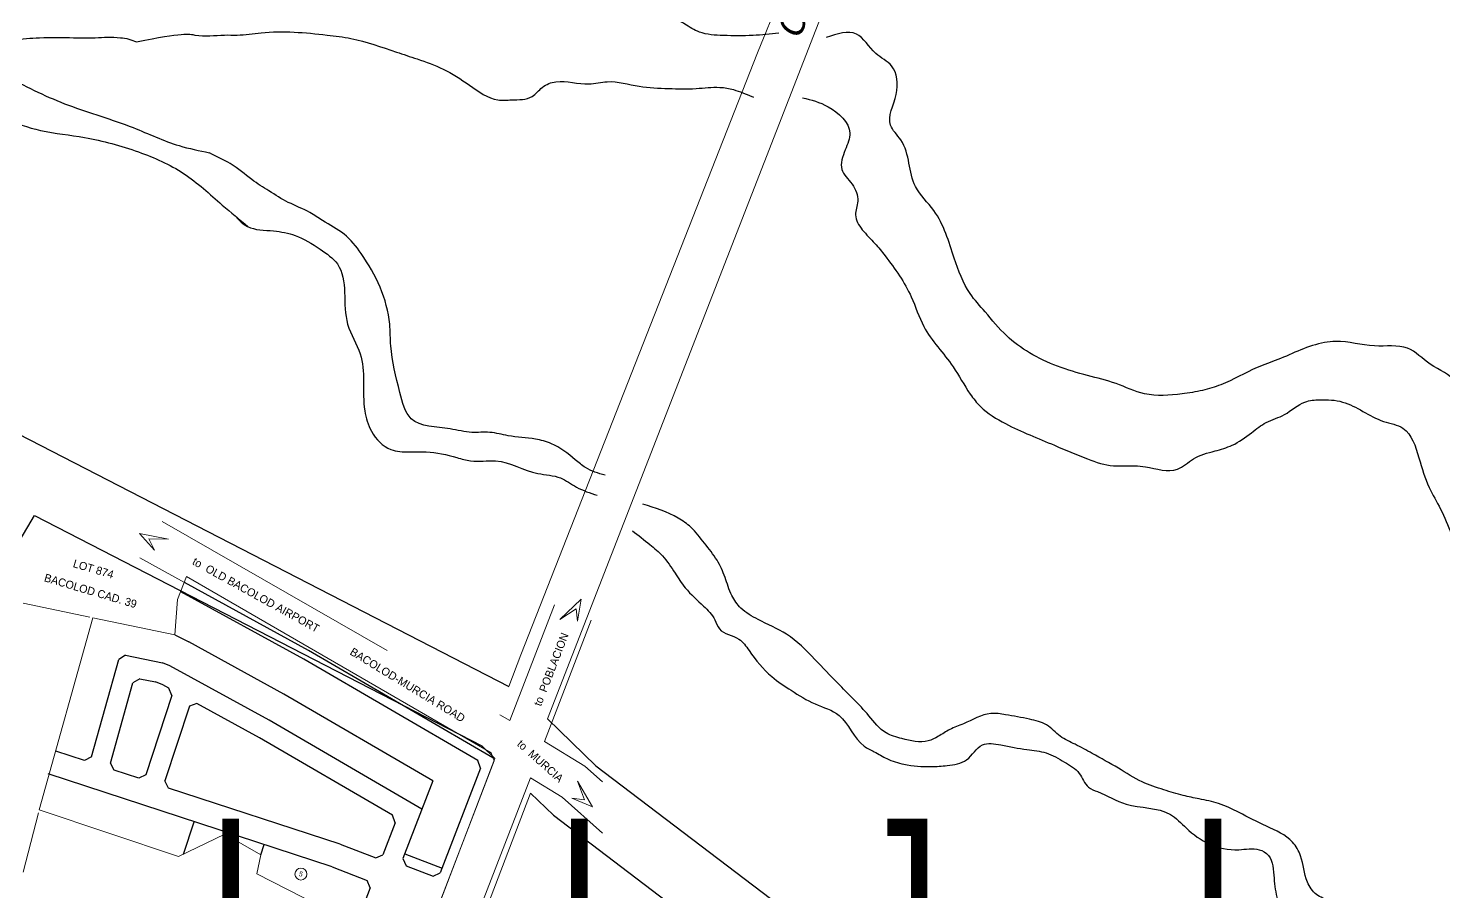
# Model space of a CAD drawing. Header units: inches. Extents: x -1369 to 1198, y -366 to 1398.
# Drawn here: x -561.59 to -539.75, y 921.76 to 935.08 of the extents above; entities that cross this region are included whole.
import ezdxf
from ezdxf.enums import TextEntityAlignment as Align

# ---------------------------------------------------------------- set-up
doc = ezdxf.new("R2010")
doc.units = ezdxf.units.IN
doc.header["$MEASUREMENT"] = 0
doc.linetypes.add('DASHED', pattern=[0.75, 0.5, -0.25])
for name, color, linetype, lineweight in [('861-B', 3, 'Continuous', 13), ('BLKNO', 5, 'Continuous', 13), ('BLKNO_CIRCLE', 5, 'Continuous', 13), ('BOUNDARYFINAL', 51, 'Continuous', 13), ('ROAD_ACTUAL', 7, 'Continuous', 13), ('ROADACTL', 7, 'Continuous', 13), ('SUBDIVIDION', 8, 'Continuous', 25), ('VICINITY', 8, 'Continuous', 20)]:
    doc.layers.add(name, color=color, linetype=linetype, lineweight=lineweight)
for name, color, linetype in [('BLOCKS', 5, 'Continuous'), ('CREEK_RIVER', 7, 'Continuous'), ('LOT_NO', 8, 'Continuous'), ('NATL_ROAD', 1, 'Continuous')]:
    doc.layers.add(name, color=color, linetype=linetype)
doc.styles.add('BLKNO', font='leroy.shx', dxfattribs={"height": 3})
doc.styles.add('LOT_NO', font='ARIALN.TTF', dxfattribs={"width": 1.5, "height": 1})
doc.styles.add('PX-0', font='leroy')

msp = doc.modelspace()

# ---------------------------------------------------------------- linework, layer by layer
at = {"layer": '861-B', "color": 8}
for p, q in [((-559.2898, 926.2638), (-559.1492, 926.6174)), ((-559.1492, 926.6174), (-554.4502, 923.8993)), ((-559.333, 925.719), (-559.2898, 926.2638)), ((-561.426, 923.0191), (-560.5956, 925.9815)), ((-560.5956, 925.9815), (-559.333, 925.719)), ((-554.4039, 923.7733), (-556.8725, 917.3595)), ((-554.4502, 923.8993), (-554.4039, 923.7733)), ((-559.2756, 922.2986), (-561.426, 923.0191)), ((-558.5615, 922.6451), (-559.2756, 922.2986)), ((-558.005, 922.3236), (-558.5615, 922.6451)), ((-558.0652, 922.0317), (-558.005, 922.3236)), ((-557.1288, 921.5533), (-558.0652, 922.0317))]:
    msp.add_line(p, q, dxfattribs=at)
at = {"layer": 'BLKNO_CIRCLE', "color": 8}
msp.add_circle((-557.3855, 922.029), 0.0927, dxfattribs=at)
at = {"layer": 'BLOCKS', "color": 8}
for p, q in [((-557.3431, 925.3419), (-559.2417, 926.3847)), ((-559.333, 925.719), (-559.1141, 925.6099)), ((-557.6469, 924.804), (-559.1141, 925.6099)), ((-560.6188, 923.8391), (-560.1982, 925.3396)), ((-560.0926, 925.4038), (-560.1982, 925.3396)), ((-560.0926, 925.4038), (-559.5237, 925.2855)), ((-559.4078, 925.2427), (-559.5237, 925.2855)), ((-557.8748, 924.4006), (-559.4078, 925.2427)), ((-554.6528, 923.7795), (-557.3431, 925.3419)), ((-559.8731, 925.0427), (-559.9786, 924.9785)), ((-559.8731, 925.0427), (-559.6319, 924.9925)), ((-560.326, 923.7393), (-559.9786, 924.9785)), ((-559.516, 924.9497), (-559.6319, 924.9925)), ((-559.4227, 924.8985), (-559.516, 924.9497)), ((-559.3773, 924.7836), (-559.4227, 924.8985)), ((-555.3483, 923.4691), (-557.6469, 924.804)), ((-559.3773, 924.7836), (-559.7773, 923.5617)), ((-559.107, 924.6166), (-559.4838, 923.4656)), ((-558.9921, 924.662), (-559.107, 924.6166)), ((-558.0267, 924.1317), (-558.9921, 924.662)), ((-555.5168, 923.0312), (-557.8748, 924.4006)), ((-560.7278, 923.7809), (-561.1699, 923.9256)), ((-555.9698, 922.9372), (-558.0267, 924.1317)), ((-560.6188, 923.8391), (-560.7278, 923.7809)), ((-560.2678, 923.6303), (-560.326, 923.7393)), ((-554.6118, 923.663), (-554.6528, 923.7795)), ((-556.9034, 922.1389), (-561.2852, 923.5734)), ((-559.8875, 923.5058), (-560.2678, 923.6303)), ((-559.7773, 923.5617), (-559.8875, 923.5058)), ((-554.6118, 923.663), (-555.2337, 922.0472)), ((-559.428, 923.3554), (-559.4838, 923.4656)), ((-556.7791, 922.4882), (-559.428, 923.3554)), ((-555.3483, 923.4691), (-555.8102, 922.269)), ((-559.1983, 922.3361), (-559.0344, 922.8366)), ((-555.9288, 922.8206), (-555.9698, 922.9372)), ((-555.9288, 922.8206), (-556.1186, 922.3276)), ((-558.005, 922.3236), (-557.9518, 922.4822)), ((-556.7791, 922.4882), (-556.2315, 922.2774)), ((-556.2315, 922.2774), (-556.1186, 922.3276)), ((-555.8102, 922.269), (-555.76, 922.1561)), ((-555.7816, 922.3431), (-555.2052, 922.1213)), ((-556.9034, 922.1389), (-556.3646, 921.9315)), ((-555.76, 922.1561), (-555.3466, 921.997)), ((-555.3466, 921.997), (-555.2337, 922.0472)), ((-556.3144, 921.8186), (-556.627, 921.0066)), ((-556.3144, 921.8186), (-556.3646, 921.9315))]:
    msp.add_line(p, q, dxfattribs=at)
msp.add_lwpolyline([(-554.4227, 923.8244), (-557.2671, 925.4763), (-559.1842, 926.5293)], dxfattribs=at)
at = {"layer": 'BOUNDARYFINAL', "color": 8}
msp.add_lwpolyline([(-557.1288, 921.5533), (-558.0652, 922.0317), (-558.005, 922.3236), (-558.5615, 922.6451), (-559.2756, 922.2986), (-561.426, 923.0191), (-560.5956, 925.9815), (-559.333, 925.719), (-559.2898, 926.2638), (-559.1492, 926.6174), (-554.4502, 923.8993), (-554.4039, 923.7733), (-556.8725, 917.3595)], dxfattribs=at)
at = {"layer": 'CREEK_RIVER', "color": 8}
for points, knots in [([(-550.0087, 935.0042), (-550.1417, 934.9891), (-550.4264, 934.9566), (-550.8335, 934.964), (-551.2075, 934.981), (-551.4394, 935.13), (-551.7327, 935.3047), (-552.0788, 935.3371), (-552.4711, 935.4465), (-552.782, 935.43), (-553.1119, 935.4703), (-553.4538, 935.5755), (-553.8019, 935.5567), (-554.1602, 935.5784), (-554.4288, 935.5035), (-554.5761, 935.6037), (-554.6061, 935.6331)], [0, 0, 0, 0, 0.001334995, 0.002858495, 0.004101485, 0.004966502, 0.005569683, 0.007502385, 0.008341324, 0.00963177, 0.010576594, 0.011657019, 0.013181643, 0.014001987, 0.015291104, 0.01569949, 0.01569949, 0.01569949, 0.01569949]), ([(-562.6045, 934.9961), (-562.4861, 934.9611), (-562.2357, 934.8345), (-561.8291, 934.9025), (-561.3813, 934.9431), (-560.9595, 934.9333), (-560.5383, 934.9276), (-560.2361, 934.954), (-559.9935, 934.9049), (-559.9255, 934.867)], [0.209298969, 0.209298969, 0.209298969, 0.209298969, 0.2105407794, 0.2119483095, 0.2133010983, 0.215058981, 0.2161723088, 0.2174614255, 0.2182632923, 0.2182632923, 0.2182632923, 0.2182632923]), ([(-559.9255, 934.867), (-559.2031, 935.0208), (-558.9406, 934.9327), (-558.6538, 934.9821), (-558.3109, 934.9671), (-557.7879, 935.0527), (-557.1962, 935.0008), (-556.4913, 934.9168), (-556.0365, 934.7504), (-555.5618, 934.5966), (-555.1681, 934.4562), (-554.7812, 934.2071), (-554.4431, 933.9484), (-554.1006, 933.9803), (-553.8275, 933.9689), (-553.6682, 934.1874), (-553.3569, 934.3079), (-553.0136, 934.1758), (-552.587, 934.2938), (-552.1793, 934.1633), (-551.7208, 934.1489), (-551.3039, 934.1366), (-550.9692, 934.1829), (-550.6753, 934.1336), (-550.5093, 934.0585), (-550.4069, 934.0184), (-550.3977, 934.0148)], [0.036146963, 0.036146963, 0.036146963, 0.036146963, 0.036986427, 0.038509927, 0.039154489, 0.040390565, 0.043791159, 0.045034156, 0.047481051, 0.048592755, 0.05003983, 0.051617262, 0.053268127, 0.053971276, 0.055040537, 0.055745898, 0.05650756, 0.05821088, 0.059155704, 0.060813031, 0.062341025, 0.06374733, 0.064979245, 0.065692079, 0.06669328, 0.066791963, 0.066791963, 0.066791963, 0.066791963]), ([(-552.691, 928.1824), (-552.7962, 928.2128), (-552.9666, 928.2622), (-553.2101, 928.4774), (-553.4525, 928.6629), (-553.8197, 928.7609), (-554.1435, 928.7672), (-554.4644, 928.8634), (-554.7722, 928.8249), (-555.1613, 928.9319), (-555.7219, 928.9219), (-555.8856, 929.5743), (-556.0073, 930.0411), (-556.0023, 930.7975), (-556.2856, 931.4013), (-556.6988, 931.9225), (-557.0102, 932.0749), (-557.28, 932.2682), (-557.5794, 932.3772), (-557.8698, 932.5626), (-558.1759, 932.7548), (-558.437, 932.9946), (-558.6996, 933.0958), (-558.7967, 933.1586)], [0, 0, 0, 0, 0.001075438, 0.001743346, 0.00322191, 0.004075033, 0.005492273, 0.006446126, 0.007383665, 0.008510758, 0.010571547, 0.012040214, 0.014486212, 0.015600255, 0.019514947, 0.020842856, 0.022159363, 0.022923197, 0.024154945, 0.025310425, 0.026366539, 0.027749097, 0.028908446, 0.028908446, 0.028908446, 0.028908446]), ([(-558.3875, 932.1708), (-558.3366, 932.1105), (-558.1756, 931.9588), (-557.8263, 931.9666), (-557.4345, 931.8921), (-557.1159, 931.6918), (-556.6133, 931.3406), (-556.805, 930.6168), (-556.4384, 930.0898), (-556.4111, 929.6203), (-556.4294, 929.2141), (-556.3114, 928.8271), (-556.0517, 928.5498), (-555.7204, 928.5402), (-555.3795, 928.5545), (-555.0614, 928.4859), (-554.7143, 928.3717), (-554.2733, 928.4592), (-553.8457, 928.1887), (-553.3888, 928.1814), (-553.1216, 927.9722), (-552.9219, 927.9084), (-552.8125, 927.8735)], [0.229227688, 0.229227688, 0.229227688, 0.229227688, 0.229997466, 0.231365376, 0.232503073, 0.233965947, 0.235132934, 0.238280717, 0.239933913, 0.241350131, 0.242873631, 0.243984672, 0.24535214, 0.246296958, 0.247175902, 0.248784856, 0.24950962, 0.250798737, 0.253060441, 0.254255544, 0.255200202, 0.256343428, 0.256343428, 0.256343428, 0.256343428])]:
    msp.add_open_spline(points, degree=3, knots=knots, dxfattribs=at)
for points in [[(-564.3888, 935.0684), (-563.3358, 934.6553), (-562.9885, 934.6276), (-562.7246, 934.336), (-562.3356, 934.0029), (-561.9606, 933.7114), (-561.4049, 933.5032), (-560.7242, 933.3921), (-559.8908, 933.17), (-559.1962, 932.8369), (-558.5989, 932.3511), (-558.2035, 932.0174)], [(-562.6045, 934.9961), (-562.3078, 934.5859), (-561.905, 934.3222), (-560.9743, 933.8919), (-559.9741, 933.5448), (-559.2657, 933.2672), (-558.7967, 933.1586)], [(-503.3814, 925.9904), (-503.9909, 925.8658), (-504.4304, 925.778), (-504.9929, 925.6374), (-505.4148, 925.5496), (-506.1707, 925.3739), (-506.5047, 925.2861), (-506.9266, 925.1456), (-507.2606, 925.0929), (-507.6473, 925.1105), (-507.9989, 925.0753), (-508.3329, 925.0051), (-508.4735, 925.0402), (-508.8251, 925.1983), (-508.9657, 925.3388), (-509.2294, 925.532), (-509.4404, 925.7604), (-509.4931, 926.1117), (-509.7216, 926.463), (-509.915, 926.586), (-510.3193, 926.3928), (-510.8115, 926.3401), (-511.2334, 926.2171), (-511.8311, 926.182), (-512.0948, 926.0063), (-512.3233, 925.6901), (-512.4815, 925.4793), (-512.6749, 925.0753), (-512.8507, 924.6713), (-512.9913, 924.5308), (-513.1319, 924.32), (-513.255, 924.1795), (-513.9405, 924.2146), (-514.4328, 924.2146), (-515.4699, 924.3551), (-515.8039, 924.4605), (-516.0676, 924.5132), (-516.4543, 924.5308), (-516.6828, 924.6537), (-517.0872, 924.8118), (-517.6848, 925.0051), (-517.7727, 925.0578), (-518.2122, 925.1105), (-518.5638, 925.3037), (-518.9329, 925.7604), (-519.0911, 925.9009), (-519.5985, 926.2732), (-519.9149, 926.361), (-520.4247, 926.4664), (-520.7938, 926.5893), (-521.0399, 926.6596), (-521.7607, 926.8704), (-522.1826, 926.9582), (-522.288, 926.9582), (-522.6396, 926.8528), (-522.9384, 926.6069), (-523.2197, 926.5191), (-523.5889, 926.3961), (-523.7998, 926.3083), (-524.2393, 926.2556), (-524.6436, 926.2556), (-524.8721, 926.2907), (-525.1358, 926.2907), (-525.505, 926.2907), (-525.8917, 926.3259), (-526.1026, 926.3786), (-526.4542, 926.4664), (-526.7355, 926.5718), (-526.964, 926.6772), (-527.1925, 926.8001), (-527.4562, 926.8704), (-527.755, 926.8528), (-528.0539, 926.765), (-528.3351, 926.6947), (-528.5813, 926.5893), (-529.2492, 926.3434), (-529.6536, 926.0272), (-529.9524, 925.9394), (-530.2688, 925.8691), (-530.5325, 925.7813), (-530.8489, 925.7462), (-531.0599, 925.7111), (-531.3411, 925.4827), (-531.6927, 925.2016), (-532.0091, 925.0787), (-532.3255, 924.9206), (-532.6068, 924.8855), (-532.8881, 924.8679), (-533.099, 924.9206), (-533.3275, 925.0436), (-533.6264, 925.2368), (-533.9076, 925.3949), (-534.0483, 925.4827), (-534.3999, 925.6759), (-534.5932, 925.7286), (-535.1183, 926.0307), (-535.4874, 926.1537), (-535.9093, 926.2766), (-536.4542, 926.4347), (-536.8058, 926.6631), (-537.1398, 926.8739), (-537.5441, 926.9792), (-537.8781, 927.1725), (-538.2121, 927.4711), (-538.8801, 927.7873), (-539.0559, 928.0156), (-539.1614, 928.3669), (-539.2493, 928.7885), (-539.4778, 929.3331), (-539.5657, 929.6141), (-539.9524, 929.8952), (-540.304, 930.1411), (-540.8138, 930.1762), (-541.4115, 930.2465), (-541.5873, 930.2289), (-542.308, 929.9654), (-542.6244, 929.8425), (-543.1869, 929.579), (-543.4682, 929.4912), (-543.7846, 929.4385), (-544.3647, 929.4385), (-544.8042, 929.5966), (-545.2437, 929.7195), (-546.1402, 930.0708), (-546.4918, 930.3343), (-546.8258, 930.7032), (-547.0543, 930.9843), (-547.3004, 931.5288), (-547.6168, 932.2666), (-547.8981, 932.6354), (-548.1266, 933.3556), (-548.2848, 933.584), (-548.1969, 934.0583), (-548.2672, 934.4974), (-548.5133, 934.6906), (-548.8122, 934.9893), (-549.2756, 934.9359)], [(-549.6408, 934.007), (-549.2475, 933.8676), (-548.9135, 933.4636), (-548.9838, 933.2001), (-549.0365, 932.9015), (-548.8783, 932.6731), (-548.7904, 932.4096), (-548.8256, 932.1988), (-548.7201, 931.9705), (-548.5267, 931.7597), (-548.3685, 931.5665), (-547.9642, 930.9341), (-547.7708, 930.4774), (-547.3189, 929.8563), (-547.0552, 929.4348), (-546.897, 929.2415), (-546.5103, 928.9781), (-545.7544, 928.6443), (-545.2446, 928.4335), (-544.8403, 928.3281), (-544.6821, 928.3281), (-544.3481, 928.3106), (-543.8559, 928.2754), (-543.6098, 928.4335), (-543.2758, 928.5565), (-543.0121, 928.6443), (-542.7133, 928.8375), (-542.4847, 928.9956), (-542.2035, 929.1186), (-541.8871, 929.3118), (-541.6585, 929.3469), (-541.307, 929.3118), (-540.6741, 929.0132), (-540.3753, 928.9078), (-540.1292, 928.4511), (-539.971, 927.9944), (-539.7952, 927.6606), (-539.426, 926.9053), (-539.1448, 926.6594), (-539.0217, 926.6242), (-538.6877, 926.5715), (-538.3889, 926.5013), (-538.1076, 926.431), (-537.8088, 926.3256), (-537.088, 925.8513), (-536.6837, 925.7108), (-536.1915, 925.5527), (-535.6993, 925.3595), (-535.1368, 925.0433), (-534.7676, 924.8852), (-534.3633, 924.6744), (-533.5048, 924.333), (-533.2059, 924.0696), (-532.9774, 923.9817), (-532.7137, 923.9642), (-532.3094, 923.9642), (-532.0457, 924.0169), (-531.782, 924.0169), (-531.5535, 924.1574), (-531.2722, 924.3682), (-531.0261, 924.5438), (-530.7625, 924.6492), (-530.4988, 924.7898), (-530.0945, 924.8425), (-529.2858, 925.0532), (-528.9343, 925.264), (-528.6003, 925.4397), (-528.2135, 925.5451), (-527.9498, 925.7207), (-527.5631, 925.8086), (-526.86, 925.6856), (-526.0513, 925.5802), (-525.524, 925.6154), (-525.0142, 925.4573), (-524.4341, 925.3167), (-524.0122, 925.264), (-523.7133, 925.2465), (-523.309, 925.5627), (-523.0981, 925.7734), (-522.7641, 925.8261), (-522.3422, 925.7559), (-521.9379, 925.7734), (-521.516, 925.7734), (-521.1117, 925.5978), (-520.7601, 925.4397), (-520.3909, 925.264), (-520.1097, 924.8776), (-519.8284, 924.4384), (-519.4417, 924.2101), (-519.1956, 924.1047), (-518.4962, 923.8245), (-518.215, 923.8069), (-517.9864, 923.6488), (-517.5997, 923.6313), (-517.213, 923.6137), (-516.8262, 923.4732), (-516.3868, 923.3151), (-515.666, 923.3326), (-515.4023, 923.3502), (-515.1562, 923.1921), (-514.7871, 922.9286), (-514.6113, 922.7003), (-514.1367, 922.6476), (-513.0819, 923.0516), (-512.5194, 923.3853), (-512.203, 923.7015), (-512.0448, 924.0704), (-511.9217, 924.5096), (-511.7987, 924.773), (-511.5877, 925.0541), (-511.2889, 925.1946), (-510.9373, 925.2122), (-510.3748, 925.0014), (-510.2342, 924.4393), (-510.0232, 924.1758), (-509.9705, 923.965), (-509.7947, 923.7718), (-509.4607, 923.6488), (-509.0036, 923.684), (-508.7751, 923.7894), (-508.0016, 923.7367), (-507.6852, 923.8069), (-507.193, 923.8245), (-506.8942, 923.9299), (-506.4899, 924.0528), (-506.2086, 924.2109), (-505.9449, 924.3163), (-505.4176, 924.369), (-504.9781, 924.5096), (-504.732, 924.5974), (-504.1743, 924.7775), (-503.893, 924.8302), (-503.6821, 924.8127), (-503.4536, 924.8302)], [(-540.1274, 918.0605), (-540.4261, 918.5856), (-540.4788, 919.1126), (-540.4788, 919.9031), (-540.6546, 920.3247), (-540.848, 920.6584), (-540.971, 920.9395), (-541.0941, 921.1502), (-541.3226, 921.4313), (-541.516, 921.607), (-541.7093, 921.7124), (-541.85, 921.9056), (-541.9554, 922.3096), (-542.0785, 922.5204), (-542.4828, 922.7663), (-542.9047, 922.9771), (-543.2211, 923.1176), (-543.5199, 923.1879), (-543.7661, 923.2406), (-544.0649, 923.3284), (-544.3989, 923.4514), (-544.768, 923.6622), (-545.1724, 923.8905), (-545.436, 924.031), (-545.6646, 924.154), (-545.8755, 924.3297), (-546.1392, 924.4175), (-546.5084, 924.4878), (-546.7369, 924.5053), (-547.1588, 924.3472), (-547.3697, 924.2594), (-547.5455, 924.154), (-547.7037, 924.0837), (-548.108, 924.1189), (-548.3541, 924.2067), (-548.6178, 924.4702), (-549.0992, 924.9727), (-549.4508, 925.3415), (-549.8903, 925.728), (-550.3297, 925.9563), (-550.5934, 926.132), (-550.7341, 926.3252), (-550.8395, 926.6063), (-550.9626, 926.8698), (-551.1559, 927.1333), (-551.3669, 927.3792), (-551.5603, 927.5197), (-552.1071, 927.7347)], [(-552.2681, 927.3253), (-551.9978, 927.1119), (-551.8044, 926.9362), (-551.6111, 926.6728), (-551.4529, 926.4444), (-551.1716, 926.1633), (-550.9958, 925.9526), (-550.9255, 925.812), (-550.6267, 925.6539), (-550.4685, 925.4783), (-550.1169, 925.0743), (-549.818, 924.8635), (-549.4489, 924.6527), (-549.0797, 924.477), (-548.693, 924.0028), (-548.5348, 923.9149), (-548.3414, 923.8095), (-548.0777, 923.7217), (-547.6558, 923.6866), (-547.4097, 923.7041), (-547.1109, 923.792), (-546.8648, 924.0203), (-546.5835, 924.0203), (-546.1792, 923.9501), (-545.8804, 923.8974), (-545.5991, 923.7568), (-545.3706, 923.5812), (-545.23, 923.3704), (-545.0893, 923.3001), (-544.6499, 923.1069), (-543.9643, 922.9488), (-543.7182, 922.738), (-543.3666, 922.4921), (-542.9096, 922.4043), (-542.5931, 922.4043), (-542.4525, 922.3164), (-542.3646, 921.9651), (-542.3119, 921.6314), (-542.2064, 921.3854), (-542.013, 921.2274), (-541.5484, 920.5319), (-541.1089, 920.0752), (-540.8452, 919.6536), (-540.8452, 919.2321), (-540.8979, 919.0388), (-540.9507, 918.8456), (-540.9155, 918.5294), (-540.9155, 918.4065), (-540.9158, 918.0613)]]:
    msp.add_spline(points, degree=3, dxfattribs=at)
at = {"layer": 'NATL_ROAD', "color": 1}
msp.add_lwpolyline([(-608.0528, 953.3343), (-601.8675, 949.9148), (-591.8824, 944.4238), (-580.8486, 938.6546), (-554.1766, 924.9224)], dxfattribs=at)
at = {"layer": 'NATL_ROAD', "color": 8}
msp.add_lwpolyline([(-561.5002, 927.5627), (-554.5948, 924.0074), (-554.3926, 923.8116)], dxfattribs=at)
at = {"layer": 'NATL_ROAD', "color": 1}
for points in [[(-553.578, 924.4217), (-552.8317, 923.6989), (-546.7588, 919.0835, 0.1167612), (-542.9475, 918.0632), (-537.3074, 918.0578), (-516.1239, 915.2728)], [(-553.84, 923.2764), (-553.4877, 922.9351), (-547.3062, 918.2372, 0.1192822), (-542.9622, 917.0583), (-537.3737, 917.053), (-516.3264, 914.2859)]]:
    msp.add_lwpolyline(points, format="xyb", dxfattribs=at)
at = {"layer": 'ROAD_ACTUAL', "color": 8, "linetype": 'DASHED', "ltscale": 8}
for p, q in [((-559.525, 927.4657), (-554.1624, 924.3999)), ((-553.473, 926.1824), (-554.1624, 924.3999)), ((-552.903, 925.944), (-553.6264, 924.0733)), ((-553.6264, 924.0733), (-553.0012, 923.6929)), ((-553.8434, 923.5121), (-554.5723, 921.6274)), ((-553.8434, 923.5121), (-553.3553, 923.2151)), ((-553.0012, 923.6929), (-552.7318, 923.4523))]:
    msp.add_line(p, q, dxfattribs=at)
at = {"layer": 'ROAD_ACTUAL', "color": 8, "linetype": 'DASHED', "ltscale": 20}
for p, q in [((-560.6438, 925.9916), (-561.6752, 926.2074)), ((-553.3553, 923.2151), (-552.7318, 922.6583)), ((-561.4384, 922.9714), (-561.6752, 922.0603))]:
    msp.add_line(p, q, dxfattribs=at)
for points in [[(-559.428, 927.1943), (-559.8784, 927.2811), (-559.6447, 927.024), (-559.7331, 927.1983)], [(-553.3894, 925.9548), (-553.0573, 926.2713), (-553.115, 925.9286), (-553.1349, 926.1231)], [(-553.1162, 923.4596), (-552.8844, 923.0638), (-553.2047, 923.1985), (-553.0108, 923.1733)]]:
    msp.add_lwpolyline(points, close=True, dxfattribs=at)
at = {"layer": 'ROAD_ACTUAL', "color": 8, "linetype": 'DASHED', "ltscale": 8}
msp.add_lwpolyline([(-559.1842, 926.5293), (-559.8711, 926.9066)], dxfattribs=at)
at = {"layer": 'ROADACTL', "color": 1}
for p, q in [((-546.9654, 941.4052), (-553.578, 924.4217)), ((-547.5642, 941.5469), (-550.3379, 934.6992))]:
    msp.add_line(p, q, dxfattribs=at)
at = {"layer": 'SUBDIVIDION', "color": 8}
msp.add_lwpolyline([(-562.8464, 925.2829), (-561.5002, 927.5627)], dxfattribs=at)
at = {"layer": 'VICINITY', "color": 1}
for points in [[(-554.1766, 924.9224), (-553.9895, 925.4123), (-550.3371, 934.701)], [(-559.5322, 905.7886), (-557.4004, 913.9583), (-553.84, 923.2764)]]:
    msp.add_lwpolyline(points, dxfattribs=at)
msp.add_lwpolyline([(-562.3095, 900.3688, -0.0231689), (-561.7869, 900.8555), (-558.0728, 914.18), (-554.3926, 923.8116)], format="xyb", dxfattribs=at)

# ---------------------------------------------------------------- texts
at = {"layer": 'BLKNO', "color": 8, "style": 'BLKNO'}
msp.add_text('5', height=0.0772, rotation=338.94881, dxfattribs=at).set_placement((-557.3855, 922.029), align=Align.MIDDLE)
at = {"layer": 'LOT_NO', "color": 8, "style": 'LOT_NO'}
msp.add_text('A     L     I     J     I     S', height=2.4, dxfattribs=at).set_placement((-550.8732, 919.7609), align=Align.BOTTOM_CENTER)
at = {"layer": 'ROAD_ACTUAL', "color": 8, "linetype": 'DASHED', "ltscale": 20, "style": 'PX-0'}
for s, height, rotation, p in [('LOT 874', 0.12354, 343.53144, (-560.588, 926.7352)), ('to  OLD BACOLOD AIRPORT', 0.123537, 331.1226, (-558.0793, 926.3358)), ('BACOLOD CAD. 39', 0.123537, 343.53144, (-560.6326, 926.3981)), ('to  POBLACION', 0.123537, 68.85766, (-553.523, 925.1873)), ('BACOLOD-MURCIA ROAD', 0.123537, 328.68217, (-555.7388, 924.9469)), ('to  MURCIA', 0.12354, 318.23353, (-553.6901, 923.7723))]:
    msp.add_text(s, height=height, rotation=rotation, dxfattribs=at).set_placement(p, align=Align.MIDDLE)
at = {"layer": 'SUBDIVIDION', "color": 8, "style": 'PX-0', "oblique": 10}
msp.add_text('CIRCUMFERENTIAL  ROAD  (20.00 M. WIDE)', height=0.4, rotation=68.77657, dxfattribs=at).set_placement((-549.6939, 934.884))

doc.saveas('drawing.dxf')
